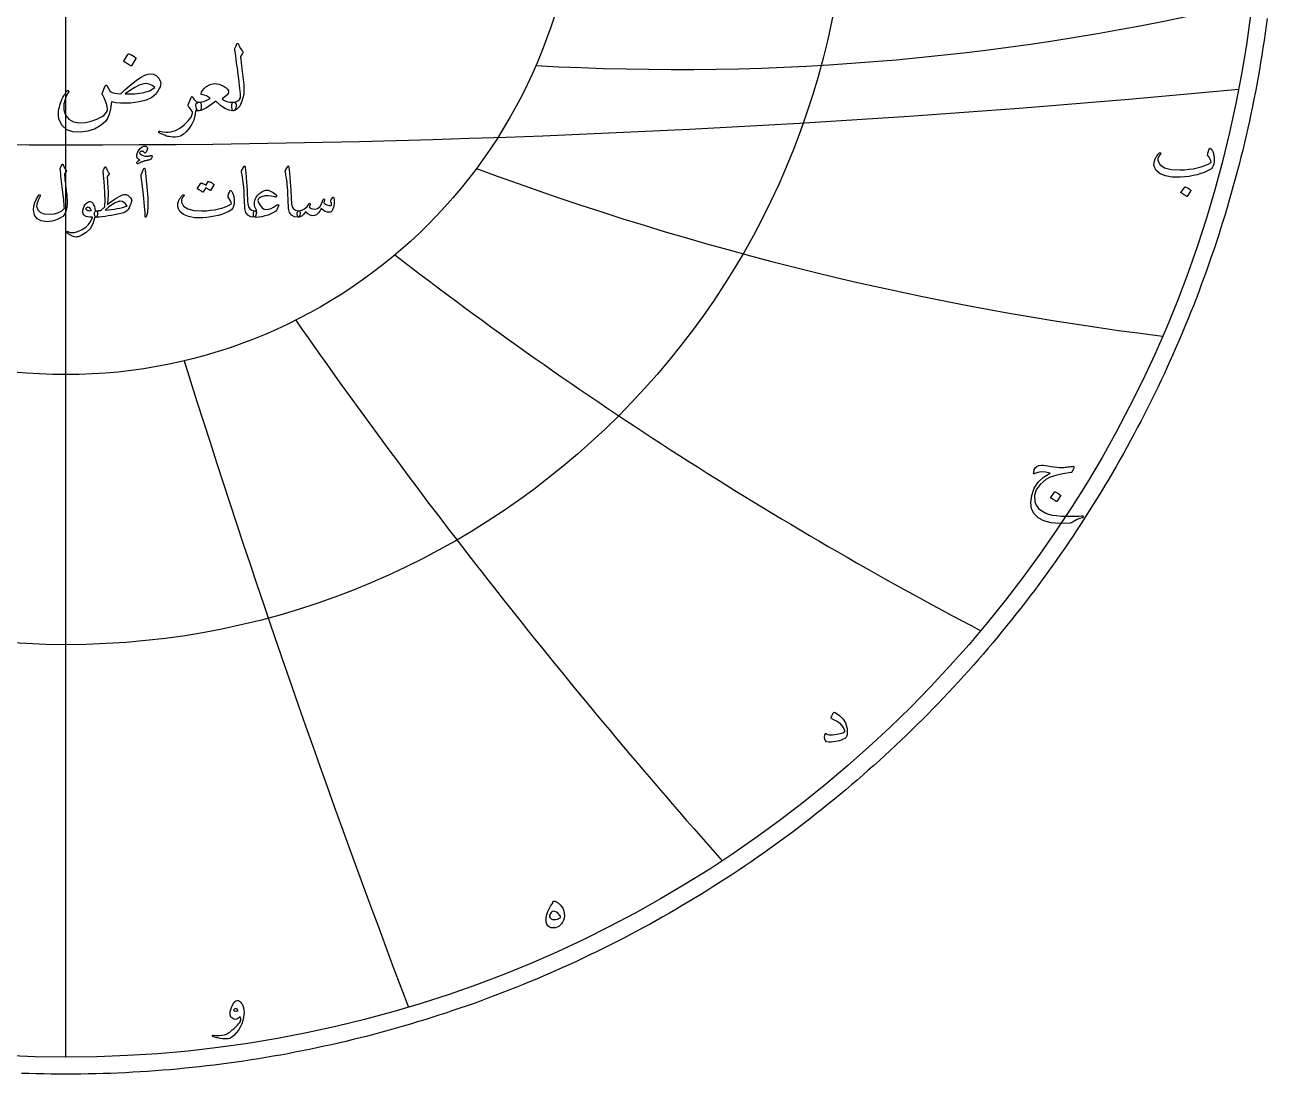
# Model space of a CAD drawing. Header units: millimetres. Extents: x -62 to 62, y -62 to 63.
# Drawn here: x -2.1 to 61.1, y -61.6 to -8.2 of the extents above; entities that cross this region are included whole.
import ezdxf

# ---------------------------------------------------------------- set-up
doc = ezdxf.new("R2010")
doc.units = ezdxf.units.MM
for name, color, linetype in [('CUT_OUTER', 1, 'Continuous'), ('ENGRAVE', 7, 'Continuous'), ('ENGRAVE_FINE', 8, 'Continuous'), ('TEXT', 5, 'Continuous')]:
    doc.layers.add(name, color=color, linetype=linetype)

msp = doc.modelspace()

# ---------------------------------------------------------------- linework, layer by layer
at = {"layer": 'CUT_OUTER'}
msp.add_lwpolyline([(61.1017, -7.9171), (61.052, -8.2919), (61, -8.6663), (60.9456, -9.0404), (60.889, -9.4142), (60.8301, -9.7876), (60.7689, -10.1607), (60.7054, -10.5334), (60.6396, -10.9057), (60.5716, -11.2775), (60.5012, -11.649), (60.4286, -12.02), (60.3537, -12.3906), (60.2766, -12.7606), (60.1971, -13.1303), (60.1154, -13.4994), (60.0315, -13.868), (59.9453, -14.2361), (59.8568, -14.6036), (59.7661, -14.9706), (59.6731, -15.3371), (59.5778, -15.7029), (59.4804, -16.0682), (59.3807, -16.4328), (59.2787, -16.7969), (59.1745, -17.1603), (59.0681, -17.5231), (58.9595, -17.8852), (58.8486, -18.2466), (58.7356, -18.6073), (58.6203, -18.9674), (58.5028, -19.3267), (58.3831, -19.6853), (58.2612, -20.0432), (58.1372, -20.4003), (58.0109, -20.7566), (57.8824, -21.1122), (57.7518, -21.4669), (57.619, -21.8209), (57.484, -22.174), (57.3469, -22.5263), (57.2076, -22.8778), (57.0661, -23.2284), (56.9225, -23.5781), (56.7768, -23.9269), (56.6289, -24.2748), (56.4789, -24.6218), (56.3267, -24.9679), (56.1725, -25.3131), (56.0161, -25.6573), (55.8576, -26.0005), (55.697, -26.3427), (55.5344, -26.684), (55.3696, -27.0242), (55.2027, -27.3635), (55.0338, -27.7017), (54.8628, -28.0388), (54.6897, -28.3749), (54.5146, -28.71), (54.3374, -29.0439), (54.1581, -29.3768), (53.9769, -29.7085), (53.7936, -30.0392), (53.6082, -30.3687), (53.4209, -30.6971), (53.2315, -31.0243), (53.0402, -31.3503), (52.8468, -31.6752), (52.6515, -31.9988), (52.4541, -32.3213), (52.2548, -32.6425), (52.0535, -32.9625), (51.8503, -33.2813), (51.6451, -33.5988), (51.438, -33.9151), (51.2289, -34.2301), (51.0179, -34.5438), (50.805, -34.8562), (50.5902, -35.1672), (50.3734, -35.477), (50.1548, -35.7854), (49.9343, -36.0925), (49.7119, -36.3982), (49.4876, -36.7025), (49.2615, -37.0055), (49.0335, -37.307), (48.8037, -37.6072), (48.572, -37.906), (48.3385, -38.2033), (48.1032, -38.4992), (47.866, -38.7936), (47.6271, -39.0866), (47.3864, -39.3781), (47.1439, -39.6681), (46.8996, -39.9566), (46.6535, -40.2436), (46.4057, -40.5291), (46.1562, -40.8131), (45.9049, -41.0955), (45.6519, -41.3764), (45.3971, -41.6558), (45.1407, -41.9335), (44.8825, -42.2097), (44.6227, -42.4843), (44.3612, -42.7573), (44.098, -43.0287), (43.8331, -43.2985), (43.5666, -43.5666), (43.2985, -43.8331), (43.0287, -44.098), (42.7573, -44.3612), (42.4843, -44.6227), (42.2097, -44.8825), (41.9335, -45.1407), (41.6558, -45.3971), (41.3764, -45.6519), (41.0955, -45.9049), (40.8131, -46.1562), (40.5291, -46.4057), (40.2436, -46.6535), (39.9566, -46.8996), (39.6681, -47.1439), (39.3781, -47.3864), (39.0866, -47.6271), (38.7936, -47.866), (38.4992, -48.1032), (38.2033, -48.3385), (37.906, -48.572), (37.6072, -48.8037), (37.307, -49.0335), (37.0055, -49.2615), (36.7025, -49.4876), (36.3982, -49.7119), (36.0925, -49.9343), (35.7854, -50.1548), (35.477, -50.3734), (35.1672, -50.5902), (34.8562, -50.805), (34.5438, -51.0179), (34.2301, -51.2289), (33.9151, -51.438), (33.5988, -51.6451), (33.2813, -51.8503), (32.9625, -52.0535), (32.6425, -52.2548), (32.3213, -52.4541), (31.9988, -52.6515), (31.6752, -52.8468), (31.3503, -53.0402), (31.0243, -53.2315), (30.6971, -53.4209), (30.3687, -53.6082), (30.0392, -53.7936), (29.7085, -53.9769), (29.3768, -54.1581), (29.0439, -54.3374), (28.71, -54.5146), (28.3749, -54.6897), (28.0388, -54.8628), (27.7017, -55.0338), (27.3635, -55.2027), (27.0242, -55.3696), (26.684, -55.5344), (26.3427, -55.697), (26.0005, -55.8576), (25.6573, -56.0161), (25.3131, -56.1725), (24.9679, -56.3267), (24.6218, -56.4789), (24.2748, -56.6289), (23.9269, -56.7768), (23.5781, -56.9225), (23.2284, -57.0661), (22.8778, -57.2076), (22.5263, -57.3469), (22.174, -57.484), (21.8209, -57.619), (21.4669, -57.7518), (21.1122, -57.8824), (20.7566, -58.0109), (20.4003, -58.1372), (20.0432, -58.2612), (19.6853, -58.3831), (19.3267, -58.5028), (18.9674, -58.6203), (18.6073, -58.7356), (18.2466, -58.8486), (17.8852, -58.9595), (17.5231, -59.0681), (17.1603, -59.1745), (16.7969, -59.2787), (16.4328, -59.3807), (16.0682, -59.4804), (15.7029, -59.5778), (15.3371, -59.6731), (14.9706, -59.7661), (14.6036, -59.8568), (14.2361, -59.9453), (13.868, -60.0315), (13.4994, -60.1154), (13.1303, -60.1971), (12.7606, -60.2766), (12.3906, -60.3537), (12.02, -60.4286), (11.649, -60.5012), (11.2775, -60.5716), (10.9057, -60.6396), (10.5334, -60.7054), (10.1607, -60.7689), (9.7876, -60.8301), (9.4142, -60.889), (9.0404, -60.9456), (8.6663, -61), (8.2919, -61.052), (7.9171, -61.1017), (7.542, -61.1491), (7.1667, -61.1943), (6.7911, -61.2371), (6.4152, -61.2776), (6.0391, -61.3158), (5.6627, -61.3517), (5.2862, -61.3853), (4.9094, -61.4166), (4.5325, -61.4456), (4.1554, -61.4722), (3.7781, -61.4966), (3.4007, -61.5186), (3.0232, -61.5383), (2.6455, -61.5557), (2.2678, -61.5708), (1.89, -61.5835), (1.512, -61.5939), (1.1341, -61.6021), (0.7561, -61.6079), (0.378, -61.6113), (0, -61.6125), (-0.378, -61.6113), (-0.7561, -61.6079), (-1.1341, -61.6021), (-1.512, -61.5939), (-1.89, -61.5835), (-2.2678, -61.5708)], dxfattribs=at)
at = {"layer": 'ENGRAVE'}
for points in [[(0, -60.75), (0, 60.75)], [(0, -60.75), (0, -26.0306)]]:
    msp.add_lwpolyline(points, dxfattribs=at)
for radius in [60.75, 39.7663, 26.0306]:
    msp.add_circle((0, 0), radius, dxfattribs=at)
for centre, radius, start, end in [((31.0405, 115.8448), 126.3522, 266.761989, 283.407247), ((74.8621, 129.665), 154.9152, 249.607516, 262.923722), ((141.0224, 141.0224), 203.3617, 232.326057, 242.313212), ((258.8924, 149.4716), 301.5765, 214.943275, 221.601379), ((577.2702, 154.6791), 598.9556, 197.4898065, 200.8188583)]:
    msp.add_arc(centre, radius, start, end, dxfattribs=at)
at = {"layer": 'ENGRAVE_FINE'}
msp.add_arc((0, 614.0096), 628.3525, 264.5526081, 275.4473919, dxfattribs=at)
at = {"layer": 'TEXT'}
for points in [[(8.5938, -9.4432), (8.6262, -9.365), (8.6513, -9.303), (8.6693, -9.2572), (8.6801, -9.2276), (8.6884, -9.2087), (8.6992, -9.1953), (8.7124, -9.1872), (8.728, -9.1845), (8.7456, -9.1875), (8.7603, -9.1965), (8.772, -9.2114), (8.7807, -9.2324), (8.8205, -9.3351), (8.8681, -9.4276), (8.9235, -9.5099), (8.9866, -9.5821), (9.0043, -9.6051), (9.0094, -9.6312), (9.0019, -9.6602), (8.9819, -9.6923), (8.8765, -9.8408), (8.8837, -9.9072), (8.8908, -9.9725), (8.898, -10.0366), (8.9052, -10.0994), (8.9124, -10.1611), (8.9196, -10.2216), (8.9268, -10.2809), (8.934, -10.3389), (9.0001, -10.8767), (9.0405, -11.297), (9.0552, -11.6), (9.0441, -11.7856), (8.9537, -12.1224), (8.8358, -12.3712), (8.6902, -12.532), (8.5172, -12.6048), (8.5124, -12.6048), (8.5076, -12.6048), (8.5028, -12.6048), (8.498, -12.6048), (8.4696, -12.5778), (8.4513, -12.5162), (8.4432, -12.4197), (8.4453, -12.2886), (8.4498, -12.2401), (8.4633, -12.2048), (8.4858, -12.1826), (8.5172, -12.1736), (8.6387, -12.1494), (8.7399, -12.1054), (8.8208, -12.0416), (8.8813, -11.9581), (8.8772, -11.8578), (8.8699, -11.7437), (8.8593, -11.6159), (8.8453, -11.4743), (8.8284, -11.3195), (8.8088, -11.1521), (8.7865, -10.9722), (8.7615, -10.7797), (8.7384, -10.5904), (8.7172, -10.4204), (8.6977, -10.2695), (8.6801, -10.1378), (8.6648, -10.0252), (8.6525, -9.9318), (8.6432, -9.8575), (8.637, -9.8024), (8.589, -9.5294), (8.5876, -9.5024), (8.5879, -9.4791), (8.5899, -9.4593), (8.5938, -9.4432)], [(3.1712, -9.7258), (3.1772, -9.7198), (3.1856, -9.7162), (3.1963, -9.715), (3.2095, -9.7162), (3.3026, -9.7539), (3.3904, -9.8), (3.4727, -9.8545), (3.5496, -9.9174), (3.5571, -9.927), (3.5604, -9.9366), (3.5595, -9.9461), (3.5544, -9.9557), (3.3293, -10.3198), (3.3209, -10.3285), (3.3101, -10.3306), (3.2969, -10.3261), (3.2814, -10.315), (3.2679, -10.3054), (3.2466, -10.291), (3.2176, -10.2719), (3.1808, -10.2479), (3.1356, -10.2192), (3.0814, -10.1857), (3.0182, -10.1473), (2.946, -10.1042), (2.9365, -10.097), (2.9317, -10.0899), (2.9317, -10.0827), (2.9365, -10.0755)], [(4.2921, -10.7222), (4.4592, -10.7467), (4.6011, -10.8252), (4.7179, -10.9575), (4.8095, -11.1437), (4.8197, -11.215), (4.8119, -11.2946), (4.7861, -11.3826), (4.7424, -11.479), (4.6921, -11.5719), (4.6466, -11.6491), (4.6059, -11.7108), (4.57, -11.7569), (4.3604, -11.9293), (4.0766, -12.0635), (3.7185, -12.1593), (3.2862, -12.2168), (3.026, -12.2293), (2.7772, -12.2239), (2.5398, -12.2006), (2.3137, -12.1593), (2.2604, -12.5105), (2.1916, -12.7928), (2.1071, -13.0063), (2.0071, -13.1509), (1.7449, -13.3739), (1.4467, -13.5401), (1.1126, -13.6494), (0.7425, -13.7018), (0.353, -13.6835), (0.0419, -13.5712), (-0.1907, -13.3649), (-0.3449, -13.0646), (-0.3581, -13.0181), (-0.3689, -12.9694), (-0.3772, -12.9187), (-0.3832, -12.8658), (-0.3862, -12.8112), (-0.3856, -12.7551), (-0.3814, -12.6974), (-0.3736, -12.6383), (-0.3569, -12.5337), (-0.3353, -12.4305), (-0.309, -12.3289), (-0.2778, -12.2287), (-0.2422, -12.1304), (-0.2024, -12.0341), (-0.1584, -11.94), (-0.1102, -11.8479), (-0.0888, -11.8105), (-0.0677, -11.7748), (-0.0469, -11.741), (-0.0263, -11.709), (-0.0064, -11.6787), (0.0126, -11.6503), (0.0307, -11.6237), (0.0479, -11.5988), (0.0602, -11.5847), (0.0731, -11.576), (0.0865, -11.5728), (0.1006, -11.5749), (0.1156, -11.5805), (0.1269, -11.588), (0.1347, -11.5973), (0.1389, -11.6084), (0.1401, -11.621), (0.1389, -11.6347), (0.1353, -11.6497), (0.1293, -11.6659), (0.0943, -11.7189), (0.0611, -11.7772), (0.0296, -11.841), (0, -11.9102), (-0.0623, -12.0871), (-0.1006, -12.2539), (-0.115, -12.4105), (-0.1054, -12.5569), (-0.0159, -12.835), (0.1473, -13.0371), (0.3841, -13.1631), (0.6946, -13.2131), (0.9946, -13.1991), (1.2862, -13.1425), (1.5694, -13.0434), (1.8443, -12.9018), (1.9272, -12.8428), (1.9988, -12.7712), (2.0589, -12.6871), (2.1077, -12.5904), (2.1134, -12.5769), (2.1161, -12.5605), (2.1158, -12.541), (2.1125, -12.5185), (2.0703, -12.3042), (2.0155, -12.1162), (1.9482, -11.9545), (1.8682, -11.8192), (1.8524, -11.7943), (1.8431, -11.7725), (1.8404, -11.7536), (1.8443, -11.7377), (1.9928, -11.3449), (2.014, -11.3153), (2.0347, -11.303), (2.0547, -11.3081), (2.0742, -11.3305), (2.2515, -11.6323), (2.3464, -11.6772), (2.4682, -11.7114), (2.617, -11.7347), (2.7928, -11.7473), (3.0014, -11.544), (3.2107, -11.3557), (3.4206, -11.1823), (3.6311, -11.024), (3.8323, -10.8919), (4.0095, -10.7976), (4.1628, -10.741), (4.2921, -10.7222)], [(4.5269, -11.4311), (4.3799, -11.3192), (4.2263, -11.2515), (4.0661, -11.2282), (3.8993, -11.2491), (3.7185, -11.3129), (3.5113, -11.418), (3.2778, -11.5644), (3.0179, -11.7521), (3.4912, -11.7536), (3.9005, -11.7006), (4.2457, -11.5931), (4.5269, -11.4311)], [(8.5172, -12.1736), (8.5873, -12.1841), (8.6346, -12.2156), (8.6591, -12.268), (8.6609, -12.3413), (8.6376, -12.4548), (8.6058, -12.5365), (8.5657, -12.5865), (8.5172, -12.6048), (8.2965, -12.5847), (8.0753, -12.4958), (7.8534, -12.338), (7.631, -12.1114), (7.3505, -12.329), (7.1124, -12.4838), (6.9169, -12.5757), (6.7639, -12.6048), (6.7133, -12.5934), (6.6717, -12.5593), (6.6391, -12.5024), (6.6154, -12.4227), (6.6085, -12.3174), (6.631, -12.2407), (6.6828, -12.1928), (6.7639, -12.1736), (6.8377, -12.1665), (6.9106, -12.1545), (6.9826, -12.1377), (7.0538, -12.1162), (7.124, -12.0895), (7.1933, -12.0575), (7.2617, -12.0201), (7.3292, -11.9772), (7.2463, -11.9096), (7.146, -11.8551), (7.0283, -11.8138), (6.8933, -11.7856), (6.881, -11.7805), (6.8729, -11.7701), (6.869, -11.7542), (6.8693, -11.7329), (6.8921, -11.6596), (6.9412, -11.5784), (7.0166, -11.4895), (7.1184, -11.3928), (7.3307, -11.2656), (7.5555, -11.2192), (7.793, -11.2536), (8.043, -11.3689), (8.1489, -11.4425), (8.2226, -11.515), (8.2639, -11.5862), (8.2729, -11.6563), (8.2465, -11.7317), (8.1819, -11.8144), (8.0789, -11.9042), (7.9376, -12.0012), (8.0385, -12.0766), (8.1687, -12.1305), (8.3283, -12.1629), (8.5172, -12.1736)], [(6.2226, -12.3078), (6.3711, -11.9245), (6.3876, -11.894), (6.4035, -11.879), (6.4187, -11.8796), (6.4334, -11.8958), (6.4735, -11.9629), (6.5124, -12.0204), (6.5502, -12.0683), (6.5867, -12.1066), (6.6268, -12.1359), (6.6705, -12.1569), (6.7178, -12.1695), (6.7687, -12.1736), (6.819, -12.1868), (6.855, -12.2263), (6.8765, -12.2922), (6.8837, -12.3844), (6.8765, -12.4772), (6.855, -12.5449), (6.819, -12.5874), (6.7687, -12.6048), (6.7301, -12.6066), (6.6909, -12.6072), (6.6511, -12.6066), (6.6106, -12.6048), (6.6038, -12.6066), (6.5975, -12.612), (6.5918, -12.6209), (6.5867, -12.6335), (6.5609, -12.8602), (6.4981, -13.0802), (6.3981, -13.2937), (6.261, -13.5006), (6.108, -13.6805), (5.9604, -13.8131), (5.8181, -13.8985), (5.6813, -13.9365), (5.5526, -13.9464), (5.4346, -13.9473), (5.3274, -13.9392), (5.231, -13.9221), (5.1839, -13.9089), (5.1334, -13.8934), (5.0797, -13.8754), (5.0227, -13.855), (4.9626, -13.8317), (4.8999, -13.8047), (4.8345, -13.7742), (4.7664, -13.7401), (4.7493, -13.7323), (4.7364, -13.7233), (4.7277, -13.7131), (4.7233, -13.7018), (4.7203, -13.6865), (4.7209, -13.6742), (4.7251, -13.6649), (4.7328, -13.6586), (4.743, -13.653), (4.7544, -13.6503), (4.767, -13.6506), (4.7807, -13.6539), (4.9316, -13.6844), (5.073, -13.6994), (5.2047, -13.6988), (5.3268, -13.6826), (5.4476, -13.6507), (5.5658, -13.6077), (5.6812, -13.5537), (5.7939, -13.4886), (5.9042, -13.4127), (6.0125, -13.3263), (6.1186, -13.2295), (6.2226, -13.1221), (6.3008, -13.0242), (6.3627, -12.9269), (6.4086, -12.8302), (6.4382, -12.7341), (6.4295, -12.667), (6.3939, -12.5904), (6.3313, -12.5042), (6.2418, -12.4084), (6.2262, -12.3877), (6.2178, -12.3641), (6.2166, -12.3374), (6.2226, -12.3078)], [(4.2574, -15.1077), (4.2106, -15.1165), (4.1671, -15.1248), (4.1271, -15.1326), (4.0903, -15.14), (4.0572, -15.1472), (4.0279, -15.1544), (4.0024, -15.1616), (3.9808, -15.1688), (3.9588, -15.177), (3.9323, -15.1872), (3.9013, -15.1994), (3.8658, -15.2137), (3.8258, -15.2302), (3.7814, -15.2492), (3.7324, -15.2706), (3.679, -15.2945), (3.6572, -15.3017), (3.6385, -15.3017), (3.6231, -15.2945), (3.6107, -15.2802), (3.6033, -15.2449), (3.6242, -15.2038), (3.6734, -15.1569), (3.7508, -15.1041), (3.6915, -15.0704), (3.6466, -15.0341), (3.6161, -14.995), (3.5999, -14.9532), (3.5968, -14.8744), (3.6161, -14.7889), (3.6579, -14.6966), (3.7221, -14.5975), (3.7987, -14.5088), (3.8775, -14.4475), (3.9585, -14.4136), (4.0418, -14.4071), (4.0883, -14.4188), (4.12, -14.4431), (4.1368, -14.4799), (4.1388, -14.5293), (4.1308, -14.5827), (4.1173, -14.6317), (4.0984, -14.6761), (4.0742, -14.7161), (4.0499, -14.7442), (4.0275, -14.7565), (4.0068, -14.7532), (3.9879, -14.7341), (3.9664, -14.7056), (3.9412, -14.6847), (3.9125, -14.6714), (3.8802, -14.6658), (3.8463, -14.6658), (3.8164, -14.673), (3.7906, -14.6874), (3.7688, -14.7089), (3.7528, -14.735), (3.7481, -14.7592), (3.7546, -14.7817), (3.7724, -14.8023), (3.8388, -14.8515), (3.9197, -14.8877), (4.0149, -14.9108), (4.1245, -14.9209), (4.134, -14.9206), (4.1447, -14.9195), (4.1565, -14.9179), (4.1694, -14.9155), (4.1834, -14.9127), (4.1986, -14.9097), (4.2148, -14.9064), (4.2323, -14.9029), (4.2511, -14.8994), (4.2682, -14.8962), (4.2834, -14.8932), (4.2969, -14.8904), (4.3088, -14.888), (4.3194, -14.8863), (4.3286, -14.8853), (4.3364, -14.885), (4.3513, -14.8865), (4.3634, -14.8913), (4.3728, -14.8991), (4.3796, -14.9101), (4.3838, -14.9207), (4.3858, -14.9308), (4.3856, -14.9404), (4.3831, -14.9496), (4.3483, -15.0148), (4.3158, -15.0628), (4.2855, -15.0938), (4.2574, -15.1077)], [(58.2442, -14.5363), (58.2699, -14.5687), (58.2935, -14.6043), (58.315, -14.6434), (58.3342, -14.6858), (58.3514, -14.7313), (58.3663, -14.7797), (58.3792, -14.8309), (58.3898, -14.8851), (58.4037, -14.9938), (58.4071, -15.1016), (58.3999, -15.2084), (58.3821, -15.3143), (58.3553, -15.4086), (58.3208, -15.4848), (58.2787, -15.5428), (58.2289, -15.5825), (58.0708, -15.6661), (57.9031, -15.7406), (57.7259, -15.806), (57.5391, -15.8623), (57.3426, -15.909), (57.1367, -15.9456), (56.9211, -15.9722), (56.696, -15.9887), (56.2739, -15.9844), (55.9276, -15.9255), (55.6569, -15.812), (55.462, -15.6438), (55.382, -15.5123), (55.3451, -15.3708), (55.3513, -15.2192), (55.4007, -15.0575), (55.4173, -15.0227), (55.4366, -14.9871), (55.4585, -14.9508), (55.483, -14.9138), (55.5102, -14.8761), (55.5401, -14.8376), (55.5725, -14.7985), (55.6076, -14.7586), (55.6193, -14.7473), (55.6315, -14.7404), (55.6442, -14.7378), (55.6574, -14.7394), (55.6663, -14.7428), (55.6737, -14.749), (55.6797, -14.7581), (55.6842, -14.7701), (55.6864, -14.7813), (55.6852, -14.7921), (55.6806, -14.8024), (55.6727, -14.8122), (55.6399, -14.8513), (55.6105, -14.8918), (55.5844, -14.9337), (55.5616, -14.977), (55.546, -15.0185), (55.5377, -15.0585), (55.5365, -15.097), (55.5424, -15.1342), (55.6622, -15.3509), (55.8873, -15.503), (56.2179, -15.5904), (56.6538, -15.6132), (56.8934, -15.604), (57.1218, -15.584), (57.3389, -15.5532), (57.5448, -15.5116), (57.7396, -15.4593), (57.9237, -15.3962), (58.097, -15.3223), (58.2595, -15.2376), (58.2437, -15.1586), (58.2078, -15.0709), (58.1517, -14.9746), (58.0756, -14.8697), (58.0732, -14.8597), (58.0737, -14.841), (58.077, -14.8137), (58.0832, -14.7778), (58.0849, -14.7742), (58.0861, -14.771), (58.0868, -14.7684), (58.0871, -14.7663), (58.0995, -14.7174), (58.1177, -14.6628), (58.1417, -14.6024), (58.1714, -14.5363), (58.1845, -14.5162), (58.2011, -14.5095), (58.221, -14.5162), (58.2442, -14.5363)], [(-0.212, -15.352), (-0.2057, -15.341), (-0.1976, -15.3332), (-0.1877, -15.3284), (-0.176, -15.3269), (-0.1644, -15.3289), (-0.1545, -15.335), (-0.1464, -15.3451), (-0.1401, -15.3592), (-0.1067, -15.4416), (-0.071, -15.5128), (-0.033, -15.5728), (0.0072, -15.6215), (0.0191, -15.639), (0.0225, -15.6592), (0.0173, -15.6821), (0.0036, -15.7077), (-0.0052, -15.7201), (-0.0135, -15.732), (-0.0213, -15.7434), (-0.0287, -15.7544), (-0.0357, -15.7647), (-0.0422, -15.7742), (-0.0483, -15.7827), (-0.0539, -15.7903), (-0.0633, -15.8043), (-0.0701, -15.8209), (-0.0741, -15.8402), (-0.0754, -15.8622), (-0.0712, -15.9243), (-0.0656, -15.992), (-0.0586, -16.0653), (-0.0503, -16.1442), (-0.0409, -16.2288), (-0.0305, -16.3189), (-0.0193, -16.4147), (-0.0072, -16.5161), (0.0064, -16.6172), (0.0184, -16.7123), (0.0289, -16.8014), (0.0377, -16.8843), (0.0452, -16.9615), (0.0516, -17.033), (0.0569, -17.0989), (0.0611, -17.1592), (0.0658, -17.3377), (0.0512, -17.5068), (0.0173, -17.6664), (-0.0359, -17.8166), (-0.0878, -17.9049), (-0.168, -17.9864), (-0.2764, -18.0612), (-0.4132, -18.1292), (-0.5614, -18.1856), (-0.7006, -18.2253), (-0.8308, -18.2484), (-0.9521, -18.255), (-1.2557, -18.2132), (-1.473, -18.0987), (-1.6042, -17.9114), (-1.6491, -17.6514), (-1.6334, -17.4576), (-1.5826, -17.2679), (-1.4968, -17.0822), (-1.376, -16.9005), (-1.3668, -16.8899), (-1.3572, -16.8834), (-1.3471, -16.881), (-1.3365, -16.8825), (-1.3253, -16.8868), (-1.3167, -16.8924), (-1.3109, -16.8994), (-1.3078, -16.9077), (-1.3055, -16.92), (-1.306, -16.9319), (-1.3091, -16.9434), (-1.3149, -16.9544), (-1.3974, -17.1149), (-1.4542, -17.2517), (-1.4854, -17.3646), (-1.491, -17.4538), (-1.431, -17.6458), (-1.3015, -17.7798), (-1.1023, -17.8559), (-0.8335, -17.8741), (-0.5912, -17.8479), (-0.3853, -17.787), (-0.2158, -17.6916), (-0.0826, -17.5616), (-0.0854, -17.4988), (-0.0903, -17.4255), (-0.0971, -17.3416), (-0.106, -17.2472), (-0.1171, -17.142), (-0.1307, -17.0258), (-0.1467, -16.8986), (-0.1653, -16.7604), (-0.1828, -16.6178), (-0.1994, -16.4774), (-0.2151, -16.3394), (-0.2299, -16.2035), (-0.2436, -16.0699), (-0.256, -15.9385), (-0.267, -15.8094), (-0.2766, -15.6826), (-0.291, -15.5604), (-0.2903, -15.5465), (-0.2883, -15.5335), (-0.2849, -15.5213), (-0.2802, -15.5101)], [(1.9796, -15.4814), (1.9881, -15.4722), (1.9958, -15.4661), (2.0025, -15.4632), (2.0083, -15.4634), (2.0153, -15.4665), (2.0218, -15.4724), (2.0279, -15.4809), (2.0335, -15.4921), (2.0563, -15.5406), (2.078, -15.5855), (2.0985, -15.6269), (2.1179, -15.6646), (2.1364, -15.6983), (2.1543, -15.7275), (2.1715, -15.7522), (2.188, -15.7724), (2.2001, -15.789), (2.2041, -15.8065), (2.2001, -15.8249), (2.188, -15.8442), (2.1161, -15.934), (2.1069, -15.9495), (2.1009, -15.9673), (2.0979, -15.9873), (2.0982, -16.0095), (2.1098, -16.179), (2.1197, -16.3283), (2.1278, -16.4575), (2.1341, -16.5664), (2.1388, -16.6553), (2.1422, -16.7244), (2.1442, -16.7738), (2.1449, -16.8035), (2.1441, -16.8911), (2.1417, -16.9741), (2.1378, -17.0527), (2.1323, -17.1268), (2.1254, -17.1964), (2.1175, -17.2616), (2.1084, -17.3222), (2.0982, -17.3783), (2.3422, -17.1915), (2.5535, -17.0478), (2.7321, -16.9472), (2.8778, -16.8897), (2.9427, -16.8744), (3.0008, -16.8682), (3.0523, -16.8709), (3.0969, -16.8825), (3.16, -16.9153), (3.22, -16.967), (3.2768, -17.0375), (3.3305, -17.1268), (3.3388, -17.1482), (3.3421, -17.1726), (3.3406, -17.2003), (3.3341, -17.231), (3.2984, -17.3415), (3.2559, -17.4466), (3.2067, -17.5463), (3.1508, -17.6406), (3.0965, -17.7012), (3.0197, -17.7538), (2.9205, -17.7982), (2.7987, -17.8346), (2.6358, -17.8706), (2.4741, -17.9033), (2.3134, -17.9326), (2.1538, -17.9586), (1.9957, -17.9809), (1.839, -17.9994), (1.684, -18.0141), (1.5305, -18.025), (1.5132, -18.0201), (1.4973, -18.0053), (1.4827, -17.9806), (1.4694, -17.946), (1.4578, -17.9035), (1.4515, -17.8624), (1.4506, -17.8227), (1.4551, -17.7843), (1.4652, -17.7509), (1.4811, -17.7259), (1.5029, -17.7095), (1.5305, -17.7017), (1.5672, -17.6997), (1.6019, -17.6972), (1.6346, -17.6943), (1.6652, -17.6909), (1.6939, -17.6875), (1.7205, -17.6846), (1.7451, -17.6821), (1.7676, -17.6801), (1.9688, -17.4861), (1.9706, -17.4777), (1.9724, -17.4668), (1.9742, -17.4534), (1.976, -17.4376), (1.9778, -17.4193), (1.9796, -17.3985), (1.9814, -17.3753), (1.9832, -17.3496), (1.9848, -17.3216), (1.9859, -17.2917), (1.9866, -17.2597), (1.9868, -17.2256), (1.9868, -17.1898), (1.9868, -17.1524), (1.9868, -17.1135), (1.9868, -17.0729), (1.9863, -17.0271), (1.985, -16.9723), (1.9827, -16.9086), (1.9796, -16.8358), (1.9756, -16.7545), (1.9706, -16.6652), (1.9648, -16.5677), (1.958, -16.4622), (1.9426, -16.228), (1.9284, -16.0427), (1.9156, -15.9064), (1.9042, -15.8191), (1.8949, -15.7629), (1.8889, -15.7203), (1.886, -15.6911), (1.8862, -15.6754), (1.8971, -15.6457), (1.9082, -15.6179), (1.9195, -15.5918), (1.9311, -15.5676), (1.9429, -15.5447), (1.9549, -15.5227), (1.9671, -15.5016), (1.9796, -15.4814)], [(3.9305, -15.6179), (3.9648, -15.5514), (3.9924, -15.5281), (4.0133, -15.5478), (4.0275, -15.6107), (4.1101, -16.4909), (4.1593, -17.0312), (4.1703, -17.4628), (4.1431, -17.7857), (4.0778, -17.9999), (4.0659, -18.0174), (4.0553, -18.0268), (4.0461, -18.0282), (4.0382, -18.0214), (4.032, -18.0109), (4.0275, -17.9972), (4.0248, -17.9803), (4.0239, -17.9604), (4.0239, -17.8047), (4.0167, -17.6397), (4.0023, -17.4652), (3.9808, -17.2813), (3.976, -17.2333), (3.9619, -17.1035), (3.9383, -16.892), (3.9053, -16.5987), (3.8263, -15.9484), (3.8245, -15.9138), (3.8263, -15.882), (3.8317, -15.8528), (3.8406, -15.8263)], [(9.0609, -15.4382), (9.0679, -15.4275), (9.0744, -15.4203), (9.0804, -15.4167), (9.086, -15.4167), (9.0946, -15.4214), (9.1022, -15.4356), (9.1089, -15.4591), (9.1148, -15.4921), (9.1444, -15.7605), (9.1687, -16.0086), (9.1875, -16.2365), (9.201, -16.4442), (9.2097, -16.6218), (9.2176, -16.781), (9.2249, -16.9218), (9.2316, -17.0442), (9.2373, -17.1482), (9.2419, -17.2337), (9.2454, -17.3009), (9.2477, -17.3496), (9.2796, -17.4955), (9.3501, -17.6029), (9.4592, -17.6716), (9.607, -17.7017), (9.6481, -17.7125), (9.6744, -17.7376), (9.6858, -17.7771), (9.6824, -17.831), (9.6656, -17.9159), (9.6474, -17.9765), (9.6279, -18.0129), (9.607, -18.025), (9.3991, -17.9976), (9.2459, -17.9154), (9.1476, -17.7785), (9.104, -17.5867), (9.0972, -17.495), (9.091, -17.403), (9.0855, -17.3109), (9.0807, -17.2185), (9.0763, -17.1258), (9.0721, -17.033), (9.0682, -16.9399), (9.0645, -16.8466), (9.0578, -16.6686), (9.0483, -16.5084), (9.0362, -16.366), (9.0214, -16.2412), (9.0039, -16.1214), (8.9837, -15.9938), (8.9607, -15.8583), (8.9351, -15.7149), (8.9318, -15.6891), (8.9325, -15.6655), (8.9372, -15.6442), (8.9459, -15.6251)], [(11.2848, -15.4382), (11.2918, -15.4275), (11.2983, -15.4203), (11.3043, -15.4167), (11.31, -15.4167), (11.3185, -15.4214), (11.3261, -15.4356), (11.3329, -15.4591), (11.3387, -15.4921), (11.3683, -15.7605), (11.3926, -16.0086), (11.4114, -16.2365), (11.4249, -16.4442), (11.4336, -16.6218), (11.4415, -16.781), (11.4488, -16.9218), (11.4555, -17.0442), (11.4612, -17.1482), (11.4658, -17.2337), (11.4693, -17.3009), (11.4716, -17.3496), (11.5035, -17.4955), (11.574, -17.6029), (11.6831, -17.6716), (11.8309, -17.7017), (11.872, -17.7125), (11.8983, -17.7376), (11.9097, -17.7771), (11.9063, -17.831), (11.8895, -17.9159), (11.8713, -17.9765), (11.8518, -18.0129), (11.8309, -18.025), (11.623, -17.9976), (11.4698, -17.9154), (11.3715, -17.7785), (11.3279, -17.5867), (11.3211, -17.495), (11.3149, -17.403), (11.3094, -17.3109), (11.3046, -17.2185), (11.3002, -17.1258), (11.296, -17.033), (11.2921, -16.9399), (11.2884, -16.8466), (11.2817, -16.6686), (11.2722, -16.5084), (11.2601, -16.366), (11.2453, -16.2412), (11.2278, -16.1214), (11.2076, -15.9938), (11.1847, -15.8583), (11.1591, -15.7149), (11.1557, -15.6891), (11.1564, -15.6655), (11.1611, -15.6442), (11.1698, -15.6251)], [(7.2358, -16.2107), (7.2403, -16.2062), (7.2466, -16.2035), (7.2546, -16.2026), (7.2645, -16.2035), (7.2999, -16.2167), (7.3341, -16.2313), (7.3673, -16.2473), (7.3993, -16.2646), (7.4304, -16.2834), (7.4608, -16.3041), (7.4905, -16.3266), (7.5196, -16.3508), (7.5252, -16.3582), (7.5277, -16.3661), (7.527, -16.3744), (7.5232, -16.3831), (7.3507, -16.6562), (7.346, -16.6598), (7.3391, -16.6598), (7.3299, -16.6562), (7.3184, -16.649), (7.3106, -16.6424), (7.2978, -16.6333), (7.28, -16.6217), (7.2573, -16.6077), (7.2295, -16.591), (7.1963, -16.5713), (7.1576, -16.5487), (7.1136, -16.5233), (6.9771, -16.7352), (6.9708, -16.7417), (6.9627, -16.7433), (6.9529, -16.7399), (6.9412, -16.7316), (6.9311, -16.7244), (6.9151, -16.7137), (6.8933, -16.6993), (6.8657, -16.6813), (6.8318, -16.6598), (6.7912, -16.6346), (6.7438, -16.6059), (6.6897, -16.5736), (6.6841, -16.5682), (6.6816, -16.5628), (6.6823, -16.5574), (6.6861, -16.552), (6.8621, -16.2897), (6.8666, -16.2852), (6.8729, -16.2825), (6.881, -16.2816), (6.8909, -16.2825), (6.921, -16.2923), (6.9502, -16.3036), (6.9785, -16.3166), (7.0058, -16.331), (7.0323, -16.3469), (7.0579, -16.3638), (7.0826, -16.3819), (7.1064, -16.4011)], [(8.407, -16.6885), (8.4312, -16.7188), (8.4533, -16.7523), (8.4734, -16.7889), (8.4914, -16.8286), (8.5075, -16.8713), (8.5215, -16.9167), (8.5335, -16.9647), (8.5435, -17.0155), (8.5566, -17.1174), (8.5597, -17.2185), (8.553, -17.3186), (8.5364, -17.4178), (8.5112, -17.5063), (8.4789, -17.5777), (8.4394, -17.6321), (8.3926, -17.6693), (8.2444, -17.7477), (8.0873, -17.8175), (7.9211, -17.8788), (7.746, -17.9316), (7.5618, -17.9754), (7.3687, -18.0098), (7.1666, -18.0347), (6.9555, -18.0502), (6.5599, -18.0461), (6.2352, -17.9909), (5.9815, -17.8845), (5.7987, -17.7268), (5.7237, -17.6035), (5.6891, -17.4708), (5.6949, -17.3287), (5.7412, -17.1771), (5.7568, -17.1445), (5.7749, -17.1111), (5.7954, -17.0771), (5.8184, -17.0424), (5.8439, -17.007), (5.8719, -16.971), (5.9023, -16.9343), (5.9352, -16.8969), (5.9462, -16.8863), (5.9577, -16.8798), (5.9696, -16.8774), (5.9819, -16.8789), (5.9902, -16.8821), (5.9972, -16.8879), (6.0028, -16.8965), (6.0071, -16.9077), (6.0091, -16.9182), (6.008, -16.9283), (6.0037, -16.938), (5.9963, -16.9472), (5.9655, -16.9838), (5.9379, -17.0217), (5.9134, -17.061), (5.8921, -17.1017), (5.8775, -17.1405), (5.8696, -17.178), (5.8685, -17.2142), (5.8741, -17.249), (5.9864, -17.4522), (6.1975, -17.5948), (6.5074, -17.6767), (6.916, -17.6981), (7.1407, -17.6894), (7.3548, -17.6707), (7.5583, -17.6418), (7.7513, -17.6029), (7.934, -17.5538), (8.1066, -17.4946), (8.269, -17.4254), (8.4214, -17.346), (8.4066, -17.2719), (8.3729, -17.1897), (8.3203, -17.0994), (8.2489, -17.0011), (8.2467, -16.9917), (8.2471, -16.9741), (8.2503, -16.9485), (8.2561, -16.9149), (8.2577, -16.9115), (8.2588, -16.9086), (8.2595, -16.9061), (8.2597, -16.9041), (8.2714, -16.8583), (8.2885, -16.8071), (8.3109, -16.7505), (8.3388, -16.6885), (8.3511, -16.6697), (8.3666, -16.6634), (8.3852, -16.6697), (8.407, -16.6885)], [(10.8177, -17.4394), (10.7207, -17.655), (10.7084, -17.6763), (10.6965, -17.6936), (10.685, -17.7068), (10.674, -17.716), (10.6181, -17.7543), (10.5582, -17.7901), (10.4942, -17.8235), (10.4261, -17.8544), (10.3543, -17.8832), (10.2788, -17.9105), (10.1998, -17.9362), (10.1172, -17.9604), (9.9627, -17.9981), (9.8261, -18.0214), (9.7076, -18.0304), (9.607, -18.025), (9.5686, -18.0075), (9.5432, -17.9729), (9.5309, -17.9213), (9.5315, -17.8526), (9.5408, -17.7906), (9.554, -17.7448), (9.5713, -17.7151), (9.5926, -17.7017), (9.5962, -17.7017), (9.5998, -17.7017), (9.6034, -17.7017), (9.607, -17.7017), (9.6337, -17.7044), (9.66, -17.7053), (9.6858, -17.7044), (9.7112, -17.7017), (9.6676, -17.6372), (9.6339, -17.566), (9.6101, -17.4881), (9.5962, -17.4035), (9.5942, -17.2519), (9.6205, -17.117), (9.675, -16.9986), (9.7579, -16.8969), (9.8645, -16.8019), (9.969, -16.7289), (10.0711, -16.678), (10.1711, -16.649), (10.2788, -16.6492), (10.401, -16.6894), (10.5375, -16.7696), (10.6884, -16.8897), (10.7055, -16.9084), (10.7136, -16.9283), (10.7127, -16.9497), (10.7028, -16.9723), (10.6886, -16.9899), (10.6713, -16.9993), (10.6509, -17.0006), (10.6273, -16.9939), (10.4582, -16.945), (10.2887, -16.9274), (10.1187, -16.9414), (9.9483, -16.9867), (9.8807, -17.0152), (9.8288, -17.0469), (9.7927, -17.0817), (9.7723, -17.1197), (9.7673, -17.1677), (9.7812, -17.2292), (9.814, -17.3042), (9.8657, -17.3927), (9.9285, -17.4821), (9.9878, -17.549), (10.0435, -17.5934), (10.0956, -17.6154), (10.209, -17.6267), (10.3228, -17.6137), (10.4371, -17.5764), (10.5519, -17.5149), (10.6561, -17.443), (10.71, -17.4089), (10.7531, -17.3891), (10.7854, -17.3837), (10.807, -17.3927), (10.8157, -17.4037), (10.8204, -17.4152), (10.8211, -17.4271), (10.8177, -17.4394)], [(13.5734, -17.0011), (13.5812, -16.9957), (13.5904, -16.9975), (13.601, -17.0065), (13.6129, -17.0226), (13.6257, -17.05), (13.6354, -17.0891), (13.6419, -17.1399), (13.6452, -17.2023), (13.6464, -17.2732), (13.6425, -17.3424), (13.6338, -17.4098), (13.6201, -17.4753), (13.5801, -17.6029), (13.5357, -17.6945), (13.4867, -17.7502), (13.4333, -17.7699), (13.3068, -17.7625), (13.1899, -17.7295), (13.0823, -17.6709), (12.9842, -17.5867), (12.9168, -17.7194), (12.8369, -17.8229), (12.7444, -17.8973), (12.6393, -17.9424), (12.529, -17.9523), (12.4174, -17.9244), (12.3045, -17.8589), (12.1902, -17.7556), (12.0977, -17.8735), (12.0069, -17.9577), (11.918, -18.0082), (11.8309, -18.025), (11.8134, -18.0151), (11.7968, -17.9855), (11.781, -17.9361), (11.7662, -17.8669), (11.7608, -17.7987), (11.7698, -17.7484), (11.7932, -17.716), (11.8309, -17.7017), (11.9966, -17.6642), (12.1417, -17.5912), (12.2661, -17.4827), (12.3698, -17.3388), (12.3754, -17.3309), (12.3815, -17.3253), (12.388, -17.322), (12.395, -17.3208), (12.4035, -17.3217), (12.4111, -17.3244), (12.4179, -17.3289), (12.4237, -17.3352), (12.4271, -17.3545), (12.4192, -17.3873), (12.4001, -17.4336), (12.3698, -17.4933), (12.4096, -17.5393), (12.4713, -17.5732), (12.5551, -17.595), (12.6608, -17.6047), (12.7926, -17.5771), (12.9078, -17.487), (13.0064, -17.3345), (13.0884, -17.1197), (13.0924, -17.1086), (13.0973, -17.1008), (13.1032, -17.0961), (13.1099, -17.0945), (13.12, -17.0954), (13.1288, -17.0981), (13.1362, -17.1026), (13.1423, -17.1089), (13.1467, -17.1179), (13.1494, -17.1268), (13.1503, -17.1358), (13.1494, -17.1448), (13.1135, -17.2957), (13.1555, -17.333), (13.206, -17.3658), (13.2651, -17.394), (13.3327, -17.4178), (13.3985, -17.4333), (13.4485, -17.4367), (13.4829, -17.428), (13.5015, -17.4071), (13.5076, -17.3752), (13.5042, -17.3298), (13.4914, -17.271), (13.4692, -17.1987), (13.473, -17.1783), (13.4916, -17.1385), (13.5251, -17.0795), (13.5734, -17.0011)], [(56.9067, -16.4869), (56.9115, -16.4821), (56.9182, -16.4793), (56.9268, -16.4783), (56.9374, -16.4793), (57.0119, -16.5095), (57.0821, -16.5463), (57.1479, -16.5899), (57.2095, -16.6402), (57.2155, -16.6479), (57.2181, -16.6556), (57.2174, -16.6632), (57.2133, -16.6709), (57.0332, -16.9621), (57.0265, -16.9691), (57.0179, -16.9708), (57.0073, -16.9672), (56.9949, -16.9583), (56.9841, -16.9506), (56.9671, -16.9391), (56.9439, -16.9238), (56.9144, -16.9047), (56.8782, -16.8817), (56.8349, -16.8548), (56.7843, -16.8242), (56.7266, -16.7897), (56.7189, -16.7839), (56.7151, -16.7782), (56.7151, -16.7724), (56.7189, -16.7667)], [(1.4587, -18.0645), (1.3744, -18.3603), (1.2332, -18.6079), (1.0349, -18.8076), (0.7796, -18.9591), (0.7439, -18.9745), (0.7087, -18.9883), (0.6739, -19.0006), (0.6395, -19.0112), (0.6058, -19.0201), (0.573, -19.0269), (0.5412, -19.0318), (0.5102, -19.0346), (0.4329, -19.0236), (0.3305, -18.9834), (0.203, -18.914), (0.0503, -18.8154), (0.0339, -18.8013), (0.0243, -18.7876), (0.0213, -18.7743), (0.0251, -18.7615), (0.0337, -18.7517), (0.0449, -18.7472), (0.0588, -18.7481), (0.0754, -18.7543), (0.2342, -18.8058), (0.4123, -18.8055), (0.6096, -18.7537), (0.8263, -18.6502), (1.0033, -18.53), (1.1497, -18.3888), (1.2655, -18.2264), (1.3509, -18.043), (1.3502, -18.0365), (1.3482, -18.0313), (1.3448, -18.0275), (1.3401, -18.025), (1.2164, -18.0178), (1.1111, -18.0035), (1.0242, -17.9819), (0.9557, -17.9532), (0.9027, -17.9087), (0.8694, -17.8472), (0.856, -17.7686), (0.8623, -17.6729), (0.8643, -17.6602), (0.8667, -17.6473), (0.8697, -17.6342), (0.873, -17.6208), (0.8769, -17.607), (0.8811, -17.5925), (0.8858, -17.5774), (0.891, -17.5616), (0.9332, -17.4589), (0.9844, -17.3738), (1.0446, -17.3062), (1.1137, -17.2562), (1.1845, -17.2288), (1.2494, -17.2292), (1.3084, -17.2575), (1.3616, -17.3137), (1.4081, -17.3918), (1.4434, -17.4825), (1.4674, -17.5858), (1.4802, -17.7017), (1.4873, -17.7016), (1.4941, -17.7012), (1.5008, -17.7007), (1.5072, -17.6999), (1.5136, -17.6991), (1.5202, -17.6985), (1.527, -17.6982), (1.5341, -17.6981), (1.5584, -17.7032), (1.5772, -17.7187), (1.5907, -17.7446), (1.5988, -17.7807), (1.6021, -17.8205), (1.6015, -17.8607), (1.5967, -17.9013), (1.588, -17.9424), (1.5765, -17.9785), (1.5637, -18.0044), (1.5496, -18.0199), (1.5341, -18.025), (1.4658, -18.025), (1.4654, -18.0315), (1.464, -18.0403), (1.4618, -18.0513), (1.4587, -18.0645)], [(1.2862, -17.6622), (1.2485, -17.5964), (1.2072, -17.5499), (1.1623, -17.5227), (1.1137, -17.5149), (1.0848, -17.5225), (1.059, -17.5346), (1.0363, -17.5512), (1.0167, -17.5723), (1.0105, -17.5836), (1.0096, -17.5957), (1.0141, -17.6087), (1.0239, -17.6226), (1.061, -17.6552), (1.1146, -17.6774), (1.1849, -17.6893), (1.2718, -17.6909), (1.2808, -17.6891), (1.2862, -17.6837), (1.288, -17.6747), (1.2862, -17.6622)], [(2.752, -17.2131), (2.7339, -17.2137), (2.7152, -17.2158), (2.6961, -17.2191), (2.6766, -17.2238), (2.5001, -17.2932), (2.3263, -17.39), (2.1552, -17.5142), (1.9868, -17.6657), (2.155, -17.65), (2.3146, -17.6316), (2.4657, -17.6105), (2.6083, -17.5867), (2.7424, -17.56), (2.8679, -17.5301), (2.9849, -17.4971), (3.0934, -17.461), (3.1035, -17.4567), (3.1086, -17.4511), (3.1088, -17.4441), (3.1041, -17.4358), (3.0269, -17.3411), (2.9425, -17.2723), (2.8508, -17.2297), (2.752, -17.2131)], [(51.2699, -30.7645), (51.178, -30.9714), (51.1696, -30.9851), (51.1597, -30.9954), (51.1485, -31.0023), (51.1358, -31.0059), (50.7107, -31.073), (50.355, -31.1554), (50.0688, -31.2531), (49.852, -31.3661), (49.548, -31.614), (49.3528, -31.8864), (49.2664, -32.1831), (49.2886, -32.5043), (49.3562, -32.6782), (49.4707, -32.832), (49.6321, -32.9656), (49.8405, -33.0792), (49.9868, -33.1299), (50.1691, -33.1711), (50.3873, -33.2028), (50.6414, -33.2248), (50.7765, -33.2313), (50.9097, -33.2353), (51.0409, -33.237), (51.1703, -33.2363), (51.2972, -33.2334), (51.4213, -33.2286), (51.5425, -33.2219), (51.6608, -33.2133), (51.6886, -33.2114), (51.7106, -33.2133), (51.7269, -33.219), (51.7375, -33.2286), (51.7432, -33.2404), (51.7451, -33.2526), (51.7432, -33.2653), (51.7375, -33.2784), (51.7333, -33.2855), (51.7284, -33.2914), (51.7227, -33.296), (51.7164, -33.2995), (51.7096, -33.3025), (51.7025, -33.3057), (51.6952, -33.3092), (51.6876, -33.3129), (51.5772, -33.3481), (51.4797, -33.3848), (51.3952, -33.4229), (51.3236, -33.4624), (51.2777, -33.4909), (51.2359, -33.5151), (51.1982, -33.535), (51.1645, -33.5505), (51.1354, -33.5625), (51.1114, -33.5716), (51.0923, -33.5778), (51.0783, -33.5812), (50.5543, -33.6006), (50.1088, -33.563), (49.7418, -33.4684), (49.4534, -33.3168), (49.2451, -33.1089), (49.1219, -32.8492), (49.0841, -32.5379), (49.1315, -32.1747), (49.257, -31.809), (49.4534, -31.4974), (49.7207, -31.2399), (50.0589, -31.0366), (49.8194, -30.9908), (49.6106, -30.98), (49.4324, -31.0042), (49.2848, -31.0634), (49.2719, -31.0682), (49.2599, -31.0711), (49.2489, -31.072), (49.2388, -31.0711), (49.2304, -31.0679), (49.2245, -31.0624), (49.2209, -31.0545), (49.2197, -31.0442), (49.2249, -30.9966), (49.2331, -30.9494), (49.2441, -30.9027), (49.258, -30.8565), (49.3069, -30.7666), (49.3845, -30.7003), (49.4908, -30.6574), (49.6259, -30.638), (49.7114, -30.6387), (49.8185, -30.6486), (49.9471, -30.6675), (50.0973, -30.6955), (50.2522, -30.7235), (50.3952, -30.7424), (50.5262, -30.7523), (50.6453, -30.753), (50.7025, -30.7505), (50.7631, -30.7468), (50.8271, -30.7418), (50.8944, -30.7357), (50.965, -30.7282), (51.039, -30.719), (51.1164, -30.7081), (51.1971, -30.6955), (51.2433, -30.6941), (51.2709, -30.7051), (51.2797, -30.7285), (51.2699, -30.7645)], [(50.2812, -32.0061), (50.286, -32.0013), (50.2927, -31.9985), (50.3013, -31.9975), (50.3119, -31.9985), (50.3864, -32.0286), (50.4565, -32.0655), (50.5224, -32.1091), (50.584, -32.1594), (50.5899, -32.1671), (50.5926, -32.1747), (50.5919, -32.1824), (50.5878, -32.1901), (50.4077, -32.4813), (50.401, -32.4883), (50.3923, -32.49), (50.3818, -32.4864), (50.3693, -32.4775), (50.3586, -32.4698), (50.3416, -32.4583), (50.3183, -32.443), (50.2889, -32.4238), (50.2527, -32.4009), (50.2093, -32.374), (50.1588, -32.3434), (50.1011, -32.3089), (50.0934, -32.3031), (50.0896, -32.2974), (50.0896, -32.2916), (50.0934, -32.2859)], [(38.929, -43.4681), (38.9443, -43.4225), (38.9592, -43.3814), (38.974, -43.3449), (38.9884, -43.3129), (39.0025, -43.2853), (39.0158, -43.2617), (39.0283, -43.2422), (39.0402, -43.2267), (39.0586, -43.2119), (39.0795, -43.2056), (39.1027, -43.208), (39.1283, -43.2191), (39.3551, -43.3711), (39.5298, -43.5477), (39.6521, -43.7486), (39.7223, -43.974), (39.7321, -44.0384), (39.7386, -44.1014), (39.7417, -44.163), (39.7415, -44.2231), (39.7377, -44.2813), (39.73, -44.3371), (39.7185, -44.3905), (39.7032, -44.4415), (39.6895, -44.4688), (39.6715, -44.4933), (39.6493, -44.5148), (39.6227, -44.5335), (39.5312, -44.5783), (39.4368, -44.6169), (39.3396, -44.6492), (39.2395, -44.6753), (39.1369, -44.6957), (39.0325, -44.7108), (38.9262, -44.7206), (38.8179, -44.7251), (38.6895, -44.7036), (38.611, -44.6312), (38.5822, -44.5081), (38.6033, -44.3342), (38.6105, -44.3153), (38.6206, -44.3007), (38.6335, -44.2904), (38.6493, -44.2844), (38.6629, -44.2861), (38.6771, -44.2911), (38.6917, -44.2995), (38.7068, -44.3112), (38.7535, -44.3364), (38.817, -44.3505), (38.8972, -44.3536), (38.9942, -44.3457), (39.2047, -44.3151), (39.3765, -44.2806), (39.5094, -44.2423), (39.6035, -44.2001), (39.6083, -44.1944), (39.6112, -44.1848), (39.6121, -44.1714), (39.6112, -44.1541), (39.5463, -43.973), (39.4205, -43.8131), (39.234, -43.6741), (38.9865, -43.5563), (38.9542, -43.5393), (38.9338, -43.5189), (38.9255, -43.4952), (38.929, -43.4681)], [(24.7797, -52.8293), (24.8125, -52.8142), (24.8496, -52.8111), (24.8911, -52.82), (24.9368, -52.8408), (25.0506, -52.917), (25.1466, -53.0037), (25.225, -53.1009), (25.2856, -53.2087), (25.3275, -53.321), (25.3497, -53.4358), (25.3524, -53.5529), (25.3354, -53.6724), (25.3045, -53.7814), (25.2616, -53.8784), (25.2068, -53.9634), (25.1399, -54.0365), (25.0645, -54.0951), (24.9838, -54.1371), (24.8978, -54.1622), (24.8065, -54.1706), (24.6872, -54.162), (24.59, -54.1284), (24.5148, -54.07), (24.4616, -53.9866), (24.4298, -53.8853), (24.4185, -53.7692), (24.4278, -53.6381), (24.4578, -53.4923), (24.5064, -53.3409), (24.5718, -53.1972), (24.6539, -53.0612), (24.7529, -52.9328), (24.7562, -52.9268), (24.7586, -52.9165), (24.7601, -52.9019), (24.7605, -52.883), (24.7617, -52.8624), (24.7653, -52.8465), (24.7713, -52.8355), (24.7797, -52.8293)], [(25.1438, -53.6532), (25.1598, -53.6331), (25.162, -53.6073), (25.1502, -53.5756), (25.1246, -53.5383), (25.0357, -53.4415), (24.9493, -53.3735), (24.8652, -53.3342), (24.7835, -53.3237), (24.7447, -53.3306), (24.7088, -53.3514), (24.6757, -53.3862), (24.6456, -53.4348), (24.6214, -53.4873), (24.6063, -53.5335), (24.6003, -53.5735), (24.6034, -53.6073), (24.6302, -53.6693), (24.6762, -53.7136), (24.7414, -53.7402), (24.8257, -53.749), (24.9189, -53.7431), (25.0029, -53.7251), (25.0779, -53.6952), (25.1438, -53.6532)], [(8.4139, -58.2289), (8.4838, -58.0665), (8.5595, -57.9511), (8.6409, -57.8826), (8.7281, -57.861), (8.7827, -57.8706), (8.8354, -57.8994), (8.8862, -57.9473), (8.9351, -58.0143), (8.9585, -58.0531), (8.9791, -58.0929), (8.9968, -58.1336), (9.0117, -58.1753), (9.0244, -58.2182), (9.0356, -58.2625), (9.0455, -58.3082), (9.0539, -58.3554), (9.0618, -58.4606), (9.0548, -58.5844), (9.033, -58.7269), (8.9964, -58.8881), (8.9422, -59.055), (8.868, -59.2148), (8.7736, -59.3674), (8.6591, -59.5127), (8.5391, -59.6395), (8.4321, -59.7321), (8.3379, -59.7908), (8.2567, -59.8155), (8.1739, -59.8198), (8.0785, -59.8174), (7.9708, -59.8083), (7.8505, -59.7925), (7.7896, -59.7826), (7.7332, -59.7719), (7.6813, -59.7605), (7.634, -59.7484), (7.591, -59.7361), (7.5521, -59.724), (7.5172, -59.7121), (7.4865, -59.7005), (7.4683, -59.6905), (7.4558, -59.6795), (7.4491, -59.6675), (7.4481, -59.6545), (7.4541, -59.6416), (7.4644, -59.6335), (7.479, -59.6301), (7.498, -59.6315), (7.6457, -59.6459), (7.7902, -59.6469), (7.9312, -59.6344), (8.069, -59.6086), (8.1115, -59.5954), (8.1585, -59.575), (8.2102, -59.5475), (8.2663, -59.5127), (8.327, -59.4708), (8.3923, -59.4217), (8.4621, -59.3654), (8.5365, -59.302), (8.6093, -59.2363), (8.6745, -59.1736), (8.7319, -59.1137), (8.7818, -59.0567), (8.8237, -59.0023), (8.8574, -58.9504), (8.8831, -58.9008), (8.9006, -58.8536), (8.8905, -58.7822), (8.8795, -58.7291), (8.8675, -58.6941), (8.8546, -58.6773), (8.7767, -58.7691), (8.6888, -58.8182), (8.5909, -58.8246), (8.4828, -58.7885), (8.3937, -58.7104), (8.3525, -58.5911), (8.3593, -58.4306), (8.4139, -58.2289)], [(8.7626, -58.3707), (8.7061, -58.3022), (8.6476, -58.2768), (8.5873, -58.2946), (8.525, -58.3554), (8.5758, -58.3966), (8.6323, -58.4129), (8.6946, -58.4043), (8.7626, -58.3707)]]:
    msp.add_lwpolyline(points, close=True, dxfattribs=at)

doc.saveas('drawing.dxf')
